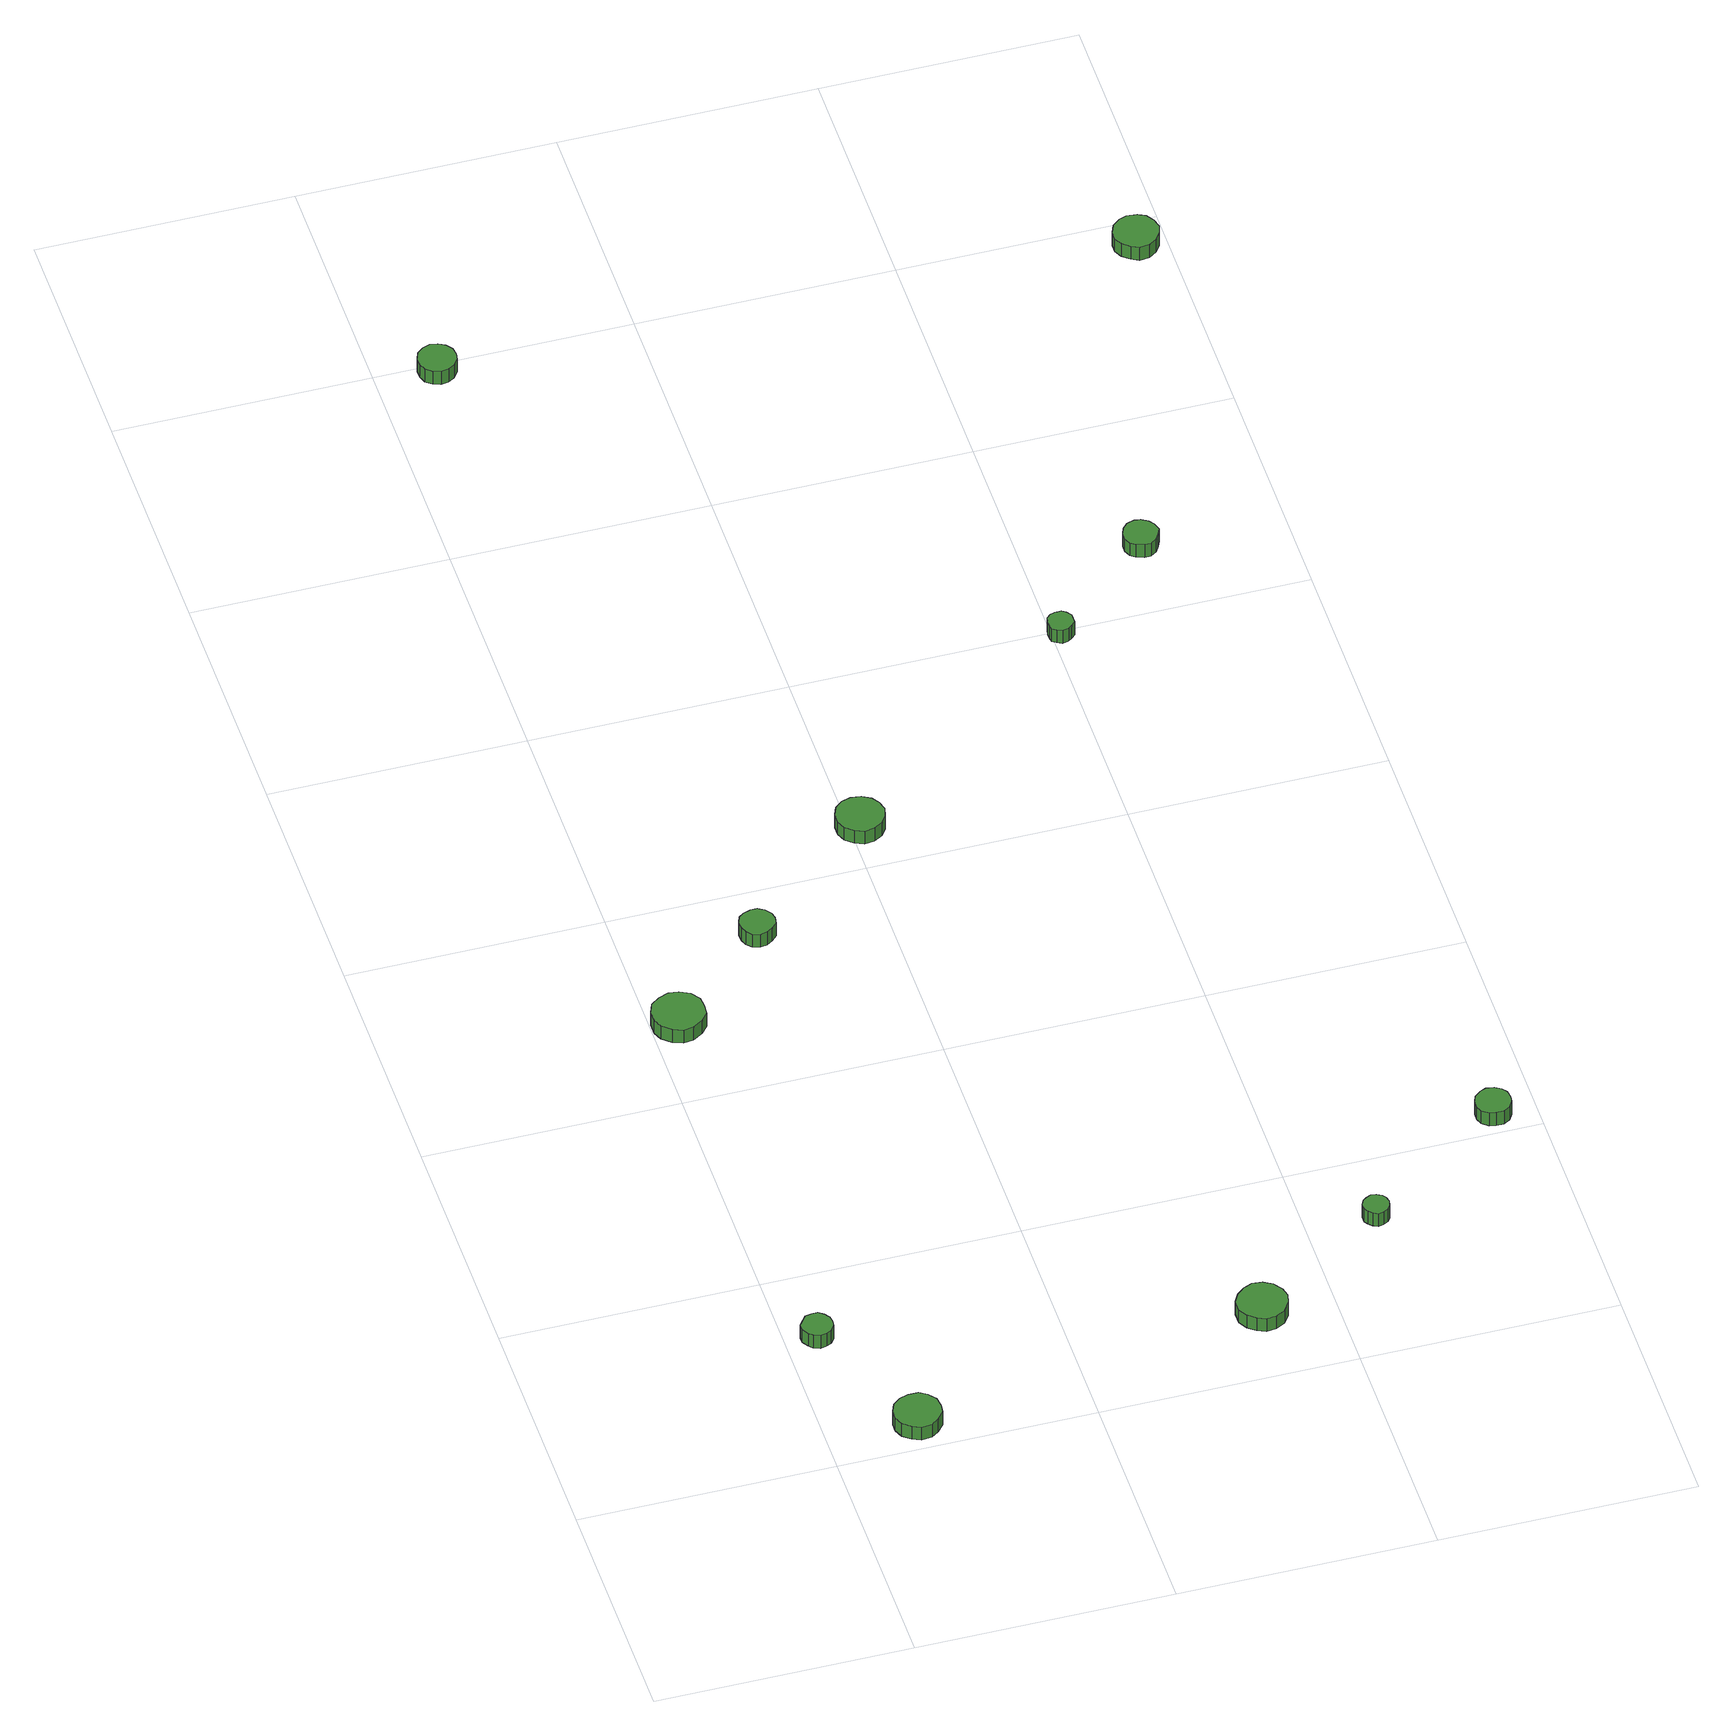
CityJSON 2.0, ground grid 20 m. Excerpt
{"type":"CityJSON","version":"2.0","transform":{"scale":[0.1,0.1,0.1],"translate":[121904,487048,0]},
"CityObjects":{
"tree1":{"type":"SolitaryVegetationObject","attributes":{"function":"something"},"geometry":[{"type":"MultiSurface","lod":"1","boundaries":[[[0,1,2,3,4,5,6,7,8,9,10,11,12,13,14]],[[15,16,17,18,19,20,21,22,23,24,25,26,27,28,29]],[[0,29,28,1]],[[1,28,27,2]],[[2,27,26,3]],[[3,26,25,4]],[[4,25,24,5]],[[5,24,23,6]],[[6,23,22,7]],[[7,22,21,8]],[[8,21,20,9]],[[9,20,19,10]],[[10,19,18,11]],[[11,18,17,12]],[[12,17,16,13]],[[13,16,15,14]],[[14,15,29,0]]]}]},
"tree2":{"type":"SolitaryVegetationObject","attributes":{"function":"something"},"geometry":[{"type":"MultiSurface","lod":"1","boundaries":[[[30,31,32,33,34,35,36,37,38,39,40,41,42,43,44]],[[45,46,47,48,49,50,51,52,53,54,55,56,57,58,59]],[[30,59,58,31]],[[31,58,57,32]],[[32,57,56,33]],[[33,56,55,34]],[[34,55,54,35]],[[35,54,53,36]],[[36,53,52,37]],[[37,52,51,38]],[[38,51,50,39]],[[39,50,49,40]],[[40,49,48,41]],[[41,48,47,42]],[[42,47,46,43]],[[43,46,45,44]],[[44,45,59,30]]]}]},
"tree3":{"type":"SolitaryVegetationObject","attributes":{"function":"something"},"geometry":[{"type":"MultiSurface","lod":"1","boundaries":[[[60,61,62,63,64,65,66,67,68,69,70,71,72,73,74]],[[75,76,77,78,79,80,81,82,83,84,85,86,87,88,89]],[[60,89,88,61]],[[61,88,87,62]],[[62,87,86,63]],[[63,86,85,64]],[[64,85,84,65]],[[65,84,83,66]],[[66,83,82,67]],[[67,82,81,68]],[[68,81,80,69]],[[69,80,79,70]],[[70,79,78,71]],[[71,78,77,72]],[[72,77,76,73]],[[73,76,75,74]],[[74,75,89,60]]]}]},
"tree4":{"type":"SolitaryVegetationObject","attributes":{"function":"something"},"geometry":[{"type":"MultiSurface","lod":"1","boundaries":[[[90,91,92,93,94,95,96,97,98,99,100,101,102,103,104]],[[105,106,107,108,109,110,111,112,113,114,115,116,117,118,119]],[[90,119,118,91]],[[91,118,117,92]],[[92,117,116,93]],[[93,116,115,94]],[[94,115,114,95]],[[95,114,113,96]],[[96,113,112,97]],[[97,112,111,98]],[[98,111,110,99]],[[99,110,109,100]],[[100,109,108,101]],[[101,108,107,102]],[[102,107,106,103]],[[103,106,105,104]],[[104,105,119,90]]]}]},
"tree5":{"type":"SolitaryVegetationObject","attributes":{"function":"something"},"geometry":[{"type":"MultiSurface","lod":"1","boundaries":[[[120,121,122,123,124,125,126,127,128,129,130,131,132,133,134]],[[135,136,137,138,139,140,141,142,143,144,145,146,147,148,149]],[[120,149,148,121]],[[121,148,147,122]],[[122,147,146,123]],[[123,146,145,124]],[[124,145,144,125]],[[125,144,143,126]],[[126,143,142,127]],[[127,142,141,128]],[[128,141,140,129]],[[129,140,139,130]],[[130,139,138,131]],[[131,138,137,132]],[[132,137,136,133]],[[133,136,135,134]],[[134,135,149,120]]]}]},
"tree6":{"type":"SolitaryVegetationObject","attributes":{"function":"something"},"geometry":[{"type":"MultiSurface","lod":"1","boundaries":[[[150,151,152,153,154,155,156,157,158,159,160,161,162,163,164]],[[165,166,167,168,169,170,171,172,173,174,175,176,177,178,179]],[[150,179,178,151]],[[151,178,177,152]],[[152,177,176,153]],[[153,176,175,154]],[[154,175,174,155]],[[155,174,173,156]],[[156,173,172,157]],[[157,172,171,158]],[[158,171,170,159]],[[159,170,169,160]],[[160,169,168,161]],[[161,168,167,162]],[[162,167,166,163]],[[163,166,165,164]],[[164,165,179,150]]]}]},
"tree7":{"type":"SolitaryVegetationObject","attributes":{"function":"something"},"geometry":[{"type":"MultiSurface","lod":"1","boundaries":[[[180,181,182,183,184,185,186,187,188,189,190,191,192,193,194]],[[195,196,197,198,199,200,201,202,203,204,205,206,207,208,209]],[[180,209,208,181]],[[181,208,207,182]],[[182,207,206,183]],[[183,206,205,184]],[[184,205,204,185]],[[185,204,203,186]],[[186,203,202,187]],[[187,202,201,188]],[[188,201,200,189]],[[189,200,199,190]],[[190,199,198,191]],[[191,198,197,192]],[[192,197,196,193]],[[193,196,195,194]],[[194,195,209,180]]]}]},
"tree8":{"type":"SolitaryVegetationObject","attributes":{"function":"something"},"geometry":[{"type":"MultiSurface","lod":"1","boundaries":[[[210,211,212,213,214,215,216,217,218,219,220,221,222,223,224]],[[225,226,227,228,229,230,231,232,233,234,235,236,237,238,239]],[[210,239,238,211]],[[211,238,237,212]],[[212,237,236,213]],[[213,236,235,214]],[[214,235,234,215]],[[215,234,233,216]],[[216,233,232,217]],[[217,232,231,218]],[[218,231,230,219]],[[219,230,229,220]],[[220,229,228,221]],[[221,228,227,222]],[[222,227,226,223]],[[223,226,225,224]],[[224,225,239,210]]]}]},
"tree9":{"type":"SolitaryVegetationObject","attributes":{"function":"something"},"geometry":[{"type":"MultiSurface","lod":"1","boundaries":[[[240,241,242,243,244,245,246,247,248,249,250,251,252,253,254]],[[255,256,257,258,259,260,261,262,263,264,265,266,267,268,269]],[[240,269,268,241]],[[241,268,267,242]],[[242,267,266,243]],[[243,266,265,244]],[[244,265,264,245]],[[245,264,263,246]],[[246,263,262,247]],[[247,262,261,248]],[[248,261,260,249]],[[249,260,259,250]],[[250,259,258,251]],[[251,258,257,252]],[[252,257,256,253]],[[253,256,255,254]],[[254,255,269,240]]]}]},
"tree10":{"type":"SolitaryVegetationObject","attributes":{"function":"something"},"geometry":[{"type":"MultiSurface","lod":"1","boundaries":[[[270,271,272,273,274,275,276,277,278,279,280,281,282,283,284]],[[285,286,287,288,289,290,291,292,293,294,295,296,297,298,299]],[[270,299,298,271]],[[271,298,297,272]],[[272,297,296,273]],[[273,296,295,274]],[[274,295,294,275]],[[275,294,293,276]],[[276,293,292,277]],[[277,292,291,278]],[[278,291,290,279]],[[279,290,289,280]],[[280,289,288,281]],[[281,288,287,282]],[[282,287,286,283]],[[283,286,285,284]],[[284,285,299,270]]]}]},
"tree11":{"type":"SolitaryVegetationObject","attributes":{"function":"something"},"geometry":[{"type":"MultiSurface","lod":"1","boundaries":[[[300,301,302,303,304,305,306,307,308,309,310,311,312,313,314]],[[315,316,317,318,319,320,321,322,323,324,325,326,327,328,329]],[[300,329,328,301]],[[301,328,327,302]],[[302,327,326,303]],[[303,326,325,304]],[[304,325,324,305]],[[305,324,323,306]],[[306,323,322,307]],[[307,322,321,308]],[[308,321,320,309]],[[309,320,319,310]],[[310,319,318,311]],[[311,318,317,312]],[[312,317,316,313]],[[313,316,315,314]],[[314,315,329,300]]]}]},
"tree12":{"type":"SolitaryVegetationObject","attributes":{"function":"something"},"geometry":[{"type":"MultiSurface","lod":"1","boundaries":[[[330,331,332,333,334,335,336,337,338,339,340,341,342,343,344]],[[345,346,347,348,349,350,351,352,353,354,355,356,357,358,359]],[[330,359,358,331]],[[331,358,357,332]],[[332,357,356,333]],[[333,356,355,334]],[[334,355,354,335]],[[335,354,353,336]],[[336,353,352,337]],[[337,352,351,338]],[[338,351,350,339]],[[339,350,349,340]],[[340,349,348,341]],[[341,348,347,342]],[[342,347,346,343]],[[343,346,345,344]],[[344,345,359,330]]]}]}
},
"vertices":[
[35,130,20],[34,135,20],[31,139,20],[27,142,20],[22,142,20],[17,141,20],[14,137,20],[11,133,20],[11,128,20],[14,123,20],[17,120,20],[22,118,20],[27,119,20],[31,121,20],[34,125,20],[34,125,7],[31,121,7],[27,119,7],[22,118,7],[17,120,7],[14,123,7],[11,128,7],[11,133,7],[14,137,7],[17,141,7],[22,142,7],[27,142,7],[31,139,7],[34,135,7],[35,130,7],
[87,26,16],[86,34,16],[81,40,16],[75,44,16],[67,44,16],[60,42,16],[54,37,16],[51,30,16],[51,23,16],[54,16,16],[60,11,16],[67,8,16],[75,9,16],[81,13,16],[86,19,16],[86,19,3],[81,13,3],[75,9,3],[67,8,3],[60,11,3],[54,16,3],[51,23,3],[51,30,3],[54,37,3],[60,42,3],[67,44,3],[75,44,3],[81,40,3],[86,34,3],[87,26,3],
[41,482,15],[40,490,15],[35,497,15],[27,501,15],[19,502,15],[11,499,15],[4,494,15],[1,486,15],[1,477,15],[4,470,15],[11,464,15],[19,461,15],[27,462,15],[35,467,15],[40,473,15],[40,473,2],[35,467,2],[27,462,2],[19,461,2],[11,464,2],[4,470,2],[1,477,2],[1,486,2],[4,494,2],[11,499,2],[19,502,2],[27,501,2],[35,497,2],[40,490,2],[41,482,2],
[117,556,15],[116,561,15],[112,566,15],[107,569,15],[102,569,15],[96,567,15],[92,564,15],[90,559,15],[90,553,15],[92,548,15],[96,544,15],[102,542,15],[107,543,15],[112,546,15],[116,550,15],[116,550,2],[112,546,2],[107,543,2],[102,542,2],[96,544,2],[92,548,2],[90,553,2],[90,559,2],[92,564,2],[96,567,2],[102,569,2],[107,569,2],[112,566,2],[116,561,2],[117,556,2],
[364,65,17],[362,72,17],[357,79,17],[350,83,17],[342,84,17],[335,81,17],[329,76,17],[325,69,17],[325,60,17],[329,53,17],[335,48,17],[342,45,17],[350,46,17],[357,50,17],[362,57,17],[362,57,4],[357,50,4],[350,46,4],[342,45,4],[335,48,4],[329,53,4],[325,60,4],[325,69,4],[329,76,4],[335,81,4],[342,84,4],[350,83,4],[357,79,4],[362,72,4],[364,65,4],
[226,641,18],[224,648,18],[220,654,18],[213,658,18],[205,659,18],[198,657,18],[192,652,18],[189,645,18],[189,637,18],[192,630,18],[198,625,18],[205,622,18],[213,623,18],[220,627,18],[224,633,18],[224,633,5],[220,627,5],[213,623,5],[205,622,5],[198,625,5],[192,630,5],[189,637,5],[189,645,5],[192,652,5],[198,657,5],[205,659,5],[213,658,5],[220,654,5],[224,648,5],[226,641,5],
[60,1187,22],[59,1193,22],[55,1198,22],[50,1201,22],[44,1202,22],[38,1200,22],[33,1196,22],[31,1190,22],[31,1184,22],[33,1178,22],[38,1174,22],[44,1172,22],[50,1173,22],[55,1176,22],[59,1181,22],[59,1181,9],[55,1176,9],[50,1173,9],[44,1172,9],[38,1174,9],[33,1178,9],[31,1184,9],[31,1190,9],[33,1196,9],[38,1200,9],[44,1202,9],[50,1201,9],[55,1198,9],[59,1193,9],[60,1187,9],
[464,141,15],[463,145,15],[461,148,15],[457,150,15],[453,151,15],[449,149,15],[446,147,15],[444,143,15],[444,138,15],[446,135,15],[449,132,15],[453,130,15],[457,131,15],[461,133,15],[463,136,15],[463,136,2],[461,133,2],[457,131,2],[453,130,2],[449,132,2],[446,135,2],[444,138,2],[444,143,2],[446,147,2],[449,149,2],[453,151,2],[457,150,2],[461,148,2],[463,145,2],[464,141,2],
[581,221,15],[580,227,15],[577,231,15],[572,234,15],[566,235,15],[561,233,15],[556,229,15],[554,224,15],[554,218,15],[556,213,15],[561,209,15],[566,208,15],[572,208,15],[577,211,15],[580,216,15],[580,216,2],[577,211,2],[572,208,2],[566,208,2],[561,209,2],[556,213,2],[554,218,2],[554,224,2],[556,229,2],[561,233,2],[566,235,2],[572,234,2],[577,231,2],[580,227,2],[581,221,2],
[416,795,17],[416,799,17],[413,803,17],[410,805,17],[405,805,17],[401,804,17],[398,801,17],[397,797,17],[397,793,17],[398,789,17],[401,787,17],[405,785,17],[410,786,17],[413,788,17],[416,791,17],[416,791,4],[413,788,4],[410,786,4],[405,785,4],[401,787,4],[398,789,4],[397,793,4],[397,797,4],[398,801,4],[401,804,4],[405,805,4],[410,805,4],[413,803,4],[416,799,4],[416,795,4],
[504,870,15],[502,876,15],[499,880,15],[494,883,15],[489,884,15],[483,882,15],[479,878,15],[477,873,15],[477,867,15],[479,862,15],[483,859,15],[489,857,15],[494,857,15],[499,860,15],[502,865,15],[502,865,2],[499,860,2],[494,857,2],[489,857,2],[483,859,2],[479,862,2],[477,867,2],[477,873,2],[479,878,2],[483,882,2],[489,884,2],[494,883,2],[499,880,2],[502,876,2],[504,870,2],
[595,1177,15],[593,1184,15],[589,1190,15],[583,1193,15],[575,1194,15],[569,1192,15],[563,1187,15],[560,1180,15],[560,1173,15],[563,1167,15],[569,1162,15],[575,1159,15],[583,1160,15],[589,1164,15],[593,1170,15],[593,1170,2],[589,1164,2],[583,1160,2],[575,1159,2],[569,1162,2],[563,1167,2],[560,1173,2],[560,1180,2],[563,1187,2],[569,1192,2],[575,1194,2],[583,1193,2],[589,1190,2],[593,1184,2],[595,1177,2]
]}
